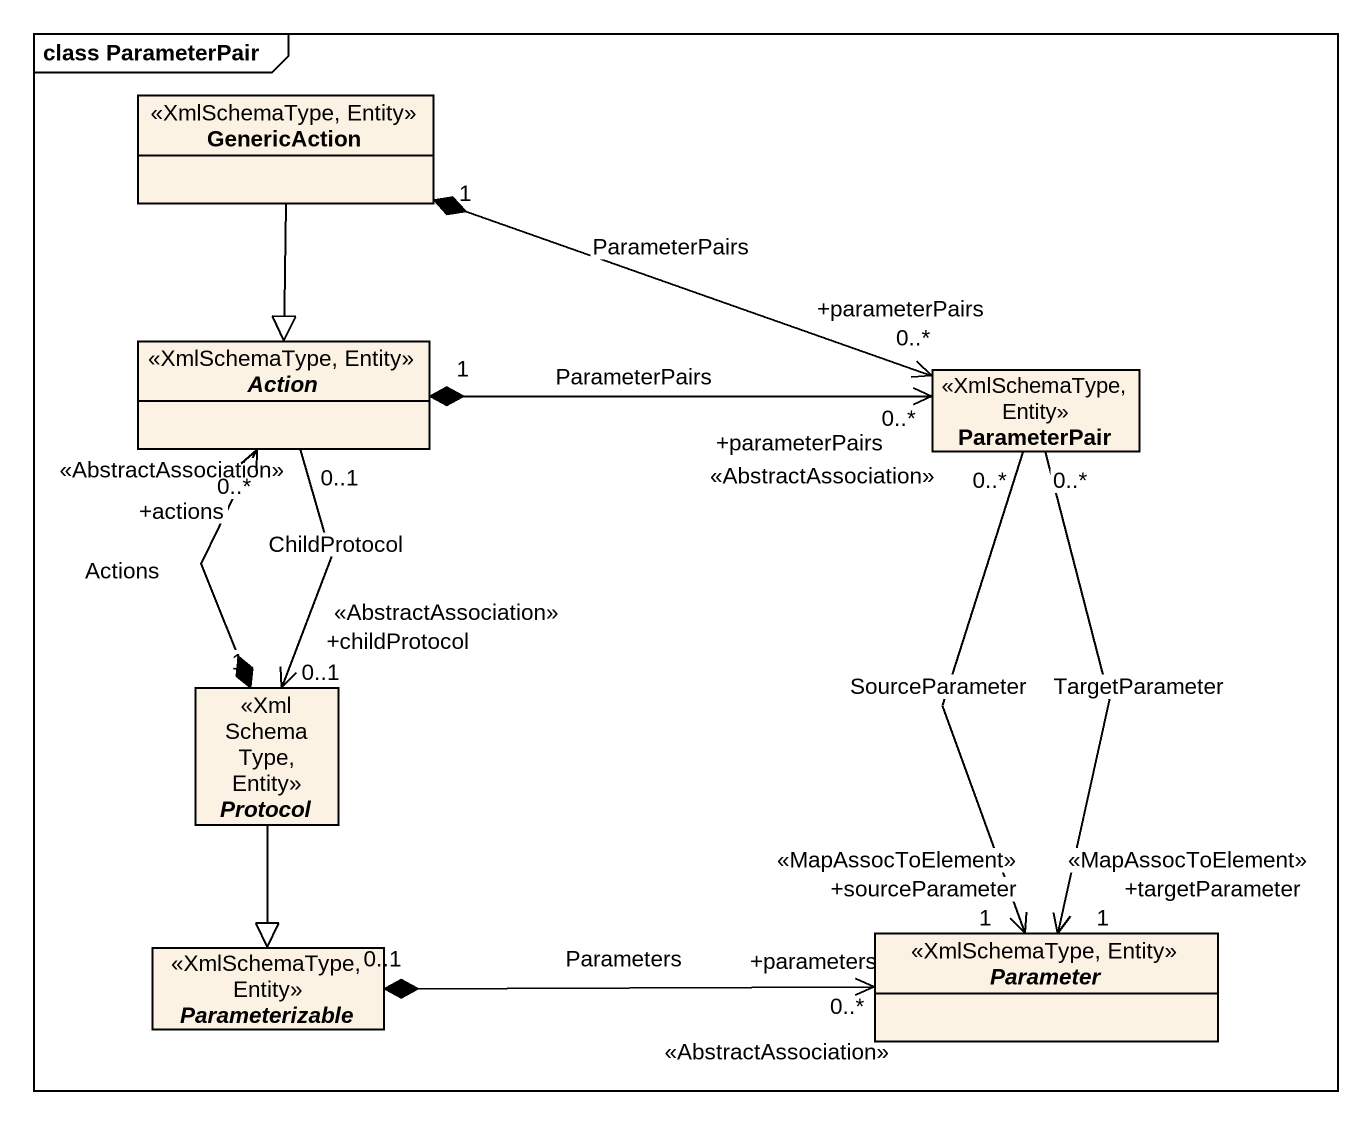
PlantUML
@startuml
mainframe class ParameterPair
hide circle
hide empty members
class GenericAction <<XmlSchemaType, Entity>>
abstract class "Action" as Action_ <<XmlSchemaType, Entity>>
class ParameterPair <<XmlSchemaType, Entity>>
abstract class "Protocol" as Protocol_ <<XmlSchemaType, Entity>>
abstract class Parameterizable <<XmlSchemaType, Entity>>
abstract class Parameter <<XmlSchemaType, Entity>>
GenericAction --|> Action_
GenericAction "1" *-right-> "0..*\n+parameterPairs" ParameterPair : ParameterPairs
Action_ "1" *-right-> "0..*\n+parameterPairs\n<<AbstractAssociation>>" ParameterPair : ParameterPairs
Action_ "0..1" --> "0..1\n+childProtocol\n<<AbstractAssociation>>" Protocol_ : ChildProtocol
ParameterPair "0..*" --> "1\n+targetParameter\n<<MapAssocToElement>>" Parameter : TargetParameter
ParameterPair "0..*" --> "1\n+sourceParameter\n<<MapAssocToElement>>" Parameter : SourceParameter
Protocol_ "1" *-up-> "0..*\n+actions\n<<AbstractAssociation>>" Action_ : Actions
Protocol_ --|> Parameterizable
Parameterizable "0..1" *-right-> "0..*\n+parameters\n<<AbstractAssociation>>" Parameter : Parameters
@enduml
